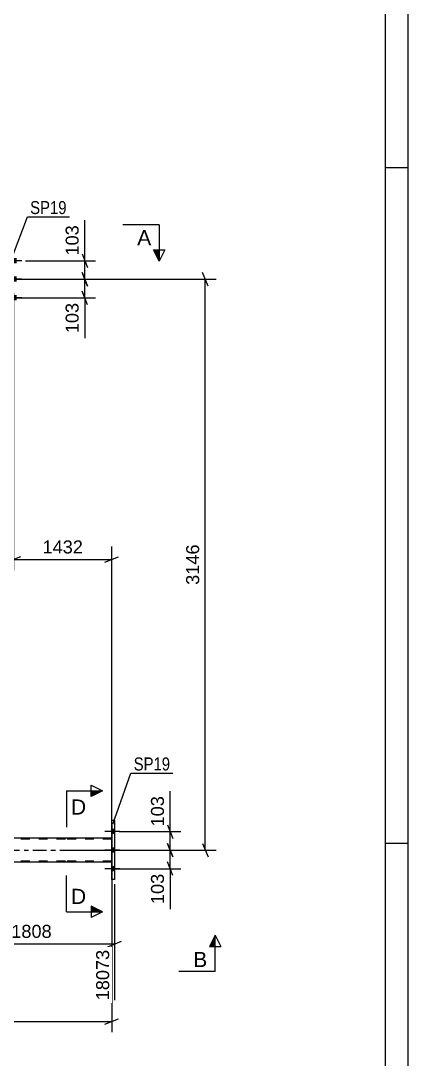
# Model space of a CAD drawing. Header units: millimetres. Extents: x 0 to 841, y 0 to 594.
# Drawn here: x 755.6 to 841, y 250.4 to 479.4 of the extents above; entities that cross this region are included whole.
import ezdxf

# ---------------------------------------------------------------- set-up
doc = ezdxf.new("R2010")
doc.units = ezdxf.units.MM
doc.linetypes.add('DXK_LINE_DOT2', pattern=[3.9198, 1.9599, -1.9599])
doc.linetypes.add('DXK_LINE_DOT3', pattern=[5.9187, 2.979, -0.9799, 0.9799, -0.9799])
doc.styles.add('Arial', font='ARIAL.TTF', dxfattribs={"height": 0.2})
doc.styles.add('Arial Narrow', font='ARIALN.TTF', dxfattribs={"height": 0.2})

# ---------------------------------------------------------------- blocks, each defined once
blk = doc.blocks.new('Unknown-203723749-1133')
at = {"color": 5, "linetype": 'Continuous'}
for p, q in [((841, 0), (841, 594)), ((836, 5), (836, 589)), ((841, 447), (836, 447)), ((841, 298), (836, 298))]:
    blk.add_line(p, q, dxfattribs=at)
blk = doc.blocks.new('Part-203723749-4756 - 4631')
at = {"color": 7, "linetype": 'DXK_LINE_DOT2'}
for p, q in [((765.41, 298.94), (89.84, 298.94)), ((775.63, 298.94), (765.51, 298.94)), ((775.63, 299.18), (775.63, 293.9)), ((765.41, 294.14), (89.08, 294.14)), ((775.63, 294.14), (765.51, 294.14))]:
    blk.add_line(p, q, dxfattribs=at)
at = {"color": 2, "linetype": 'Continuous'}
for p, q in [((765.41, 299.18), (665.23, 299.18)), ((775.63, 299.18), (765.51, 299.18)), ((765.41, 293.9), (665.23, 293.9)), ((775.63, 293.9), (765.51, 293.9))]:
    blk.add_line(p, q, dxfattribs=at)
at = {"color": 7, "linetype": 'DXK_LINE_DOT3'}
for p, q in [((89.46, 296.54), (765.41, 296.54)), ((765.51, 296.54), (775.63, 296.54))]:
    blk.add_line(p, q, dxfattribs=at)
blk = doc.blocks.new('Bolt-203723749-4795 - 4631')
at = {"linetype": 'Continuous'}
for points in [[(775.63, 301.08), (775.63, 300.2), (776.27, 300.2), (776.27, 301.08)], [(775.63, 301.08), (775.63, 300.2), (776.27, 300.2), (776.27, 301.08)], [(775.63, 301.08), (775.63, 300.2), (776.27, 300.2), (776.27, 301.08)], [(775.63, 296.98), (775.63, 296.1), (776.27, 296.1), (776.27, 296.98)], [(775.63, 296.98), (775.63, 296.1), (776.27, 296.1), (776.27, 296.98)], [(775.63, 292.88), (775.63, 292), (776.27, 292), (776.27, 292.88)], [(775.63, 292.88), (775.63, 292), (776.27, 292), (776.27, 292.88)], [(775.63, 292.88), (775.63, 292), (776.27, 292), (776.27, 292.88)]]:
    blk.add_hatch(color=1, dxfattribs=at).paths.add_polyline_path(points)
at = {"color": 1, "linetype": 'Continuous'}
for p, q in [((777.43, 300.64), (774.11, 300.64)), ((777.43, 300.64), (774.11, 300.64)), ((777.43, 300.64), (774.11, 300.64)), ((776.27, 301.08), (775.63, 301.08)), ((776.27, 301.08), (775.63, 301.08)), ((776.27, 301.08), (775.63, 301.08)), ((776.27, 300.2), (775.63, 300.2)), ((776.27, 300.2), (775.63, 300.2)), ((776.27, 300.2), (775.63, 300.2)), ((777.43, 296.54), (774.11, 296.54)), ((777.43, 296.54), (774.11, 296.54)), ((776.27, 296.98), (775.63, 296.98)), ((776.27, 296.98), (775.63, 296.98)), ((776.27, 296.1), (775.63, 296.1)), ((776.27, 296.1), (775.63, 296.1)), ((777.43, 292.44), (774.11, 292.44)), ((777.43, 292.44), (774.11, 292.44)), ((777.43, 292.44), (774.11, 292.44)), ((776.27, 292.88), (775.63, 292.88)), ((776.27, 292.88), (775.63, 292.88)), ((776.27, 292.88), (775.63, 292.88)), ((776.27, 292), (775.63, 292)), ((776.27, 292), (775.63, 292)), ((776.27, 292), (775.63, 292))]:
    blk.add_line(p, q, dxfattribs=at)
blk = doc.blocks.new('Bolt-203723749-4892 - 4631')
at = {"linetype": 'Continuous'}
for points in [[(754.01, 426.94), (754.01, 426.06), (754.65, 426.06), (754.65, 426.94)], [(754.01, 426.94), (754.01, 426.06), (754.65, 426.06), (754.65, 426.94)], [(754.01, 426.94), (754.01, 426.06), (754.65, 426.06), (754.65, 426.94)], [(754.01, 422.84), (754.01, 421.96), (754.65, 421.96), (754.65, 422.84)], [(754.01, 422.84), (754.01, 421.96), (754.65, 421.96), (754.65, 422.84)], [(754.01, 418.74), (754.01, 417.86), (754.65, 417.86), (754.65, 418.74)], [(754.01, 418.74), (754.01, 417.86), (754.65, 417.86), (754.65, 418.74)], [(754.01, 418.74), (754.01, 417.86), (754.65, 417.86), (754.65, 418.74)]]:
    blk.add_hatch(color=1, dxfattribs=at).paths.add_polyline_path(points)
at = {"color": 1, "linetype": 'Continuous'}
for p, q in [((755.81, 426.5), (752.49, 426.5)), ((755.81, 426.5), (752.49, 426.5)), ((755.81, 426.5), (752.49, 426.5)), ((754.65, 426.94), (754.01, 426.94)), ((754.65, 426.94), (754.01, 426.94)), ((754.65, 426.94), (754.01, 426.94)), ((754.65, 426.06), (754.01, 426.06)), ((754.65, 426.06), (754.01, 426.06)), ((754.65, 426.06), (754.01, 426.06)), ((755.81, 422.4), (752.49, 422.4)), ((755.81, 422.4), (752.49, 422.4)), ((754.65, 422.84), (754.01, 422.84)), ((754.65, 422.84), (754.01, 422.84)), ((754.65, 421.96), (754.01, 421.96)), ((754.65, 421.96), (754.01, 421.96)), ((755.81, 418.3), (752.49, 418.3)), ((755.81, 418.3), (752.49, 418.3)), ((755.81, 418.3), (752.49, 418.3)), ((754.65, 418.74), (754.01, 418.74)), ((754.65, 418.74), (754.01, 418.74)), ((754.65, 418.74), (754.01, 418.74)), ((754.65, 417.86), (754.01, 417.86)), ((754.65, 417.86), (754.01, 417.86)), ((754.65, 417.86), (754.01, 417.86))]:
    blk.add_line(p, q, dxfattribs=at)
blk = doc.blocks.new('Part-203723749-4905 - 4631')
at = {"color": 2, "linetype": 'Continuous'}
for p, q in [((775.63, 290.04), (775.63, 303.04)), ((776.27, 303.04), (775.63, 303.04)), ((776.27, 303.04), (776.27, 290.04)), ((776.27, 290.04), (775.63, 290.04))]:
    blk.add_line(p, q, dxfattribs=at)
blk = doc.blocks.new('StraightDimension-203723749-5641 - 4631')
at = {"color": 7, "linetype": 'Continuous'}
for p, q in [((796.86, 420.9), (795.66, 423.9)), ((705.07, 422.4), (798.66, 422.4)), ((796.26, 296.54), (796.26, 422.4)), ((795.66, 298.04), (796.86, 295.04)), ((765.16, 296.54), (798.66, 296.54))]:
    blk.add_line(p, q, dxfattribs=at)
at = {"color": 0}
blk.add_wipeout([(795.51, 364.52), (791.31, 364.52), (791.31, 354.43), (795.51, 354.43)], dxfattribs=at)
at = {"color": 3, "style": 'Arial'}
blk.add_text('3146', height=2.865, rotation=90.0002, dxfattribs=at).set_placement((794.91, 355.03))
blk = doc.blocks.new('StraightDimension-203723749-6091 - 4631')
at = {"color": 7, "linetype": 'Continuous'}
for p, q in [((787.9, 298.04), (789.1, 295.04)), ((777.27, 296.54), (790.9, 296.54)), ((788.5, 292.44), (788.5, 296.54)), ((789.1, 290.94), (787.9, 293.94)), ((775.87, 292.44), (790.9, 292.44))]:
    blk.add_line(p, q, dxfattribs=at)
at = {"color": 0}
blk.add_wipeout([(787.75, 291.92), (783.55, 291.92), (783.55, 284.05), (787.75, 284.05)], dxfattribs=at)
at = {"color": 7, "linetype": 'Continuous'}
blk.add_line((788.5, 292.44), (788.5, 283.52), dxfattribs=at)
blk.add_line((788.5, 292.44), (788.5, 283.52), dxfattribs=at)
at = {"color": 3, "style": 'Arial'}
blk.add_text('103', height=2.865, rotation=90.0002, dxfattribs=at).set_placement((787.15, 284.65))
blk = doc.blocks.new('StraightDimension-203723749-6058 - 4631')
at = {"color": 7, "linetype": 'Continuous'}
for p, q in [((775.63, 302.04), (775.63, 256.38)), ((36.69, 258.78), (775.63, 258.78)), ((774.13, 258.18), (777.13, 259.38))]:
    blk.add_line(p, q, dxfattribs=at)
blk = doc.blocks.new('StraightDimension-203723749-5095 - 4631')
at = {"color": 7, "linetype": 'Continuous'}
for p, q in [((756.64, 426.5), (772.09, 426.5)), ((769.09, 428), (770.29, 425)), ((769.69, 422.4), (769.69, 426.5)), ((770.29, 420.9), (769.09, 423.9)), ((755.65, 422.4), (772.09, 422.4))]:
    blk.add_line(p, q, dxfattribs=at)
at = {"color": 0}
blk.add_wipeout([(768.94, 434.9), (764.74, 434.9), (764.74, 427.03), (768.94, 427.03)], dxfattribs=at)
at = {"color": 7, "linetype": 'Continuous'}
blk.add_line((769.69, 426.5), (769.69, 435.42), dxfattribs=at)
blk.add_line((769.69, 426.5), (769.69, 435.42), dxfattribs=at)
at = {"color": 3, "style": 'Arial'}
blk.add_text('103', height=2.865, rotation=90.0002, dxfattribs=at).set_placement((768.34, 427.63))
blk = doc.blocks.new('StraightDimension-203723749-5103 - 4631')
at = {"color": 7, "linetype": 'Continuous'}
for p, q in [((769.09, 423.9), (770.29, 420.9)), ((755.65, 422.4), (772.09, 422.4)), ((769.69, 418.3), (769.69, 422.4)), ((770.29, 416.8), (769.09, 419.8)), ((754.25, 418.3), (772.09, 418.3))]:
    blk.add_line(p, q, dxfattribs=at)
at = {"color": 0}
blk.add_wipeout([(768.94, 417.78), (764.74, 417.78), (764.74, 409.91), (768.94, 409.91)], dxfattribs=at)
at = {"color": 7, "linetype": 'Continuous'}
blk.add_line((769.69, 418.3), (769.69, 409.38), dxfattribs=at)
blk.add_line((769.69, 418.3), (769.69, 409.38), dxfattribs=at)
at = {"color": 3, "style": 'Arial'}
blk.add_text('103', height=2.865, rotation=90.0002, dxfattribs=at).set_placement((768.34, 410.51))
blk = doc.blocks.new('StraightDimension-203723749-5652 - 4631')
at = {"color": 7, "linetype": 'Continuous'}
for p, q in [((739.61, 298.18), (739.61, 263.43)), ((776.27, 289.04), (776.27, 263.43)), ((741.11, 276.45), (738.11, 275.25)), ((739.61, 275.85), (776.27, 275.85)), ((774.77, 275.25), (777.77, 276.45))]:
    blk.add_line(p, q, dxfattribs=at)
at = {"color": 0}
blk.add_wipeout([(762.99, 276.6), (762.99, 280.8), (752.89, 280.8), (752.89, 276.6)], dxfattribs=at)
at = {"color": 0, "linetype": 'Continuous'}
blk.add_wipeout([(775.67, 275.15), (771.47, 275.15), (771.47, 262.83), (775.67, 262.83)], dxfattribs=at)
at = {"color": 3, "style": 'Arial'}
blk.add_text('1808', height=2.865, dxfattribs=at).set_placement((753.49, 277.2))
at = {"color": 3, "linetype": 'Continuous', "style": 'Arial'}
blk.add_text('18073', height=2.865, rotation=90.0002, dxfattribs=at).set_placement((775.07, 263.43))
blk = doc.blocks.new('StraightDimension-203723749-6080 - 4631')
at = {"color": 7, "linetype": 'Continuous'}
for p, q in [((754.01, 419.4), (754.01, 358.2)), ((775.63, 300.18), (775.63, 363.45)), ((755.51, 361.2), (752.51, 360)), ((754.01, 360.6), (775.63, 360.6)), ((774.13, 360), (777.13, 361.2))]:
    blk.add_line(p, q, dxfattribs=at)
at = {"color": 0}
blk.add_wipeout([(769.87, 361.35), (769.87, 365.55), (759.78, 365.55), (759.78, 361.35)], dxfattribs=at)
at = {"color": 3, "style": 'Arial'}
blk.add_text('1432', height=2.865, dxfattribs=at).set_placement((760.38, 361.95))
blk = doc.blocks.new('StraightDimension-203723749-6098 - 4631')
at = {"color": 7, "linetype": 'Continuous'}
for p, q in [((777.27, 300.64), (790.9, 300.64)), ((787.9, 302.14), (789.1, 299.14)), ((788.5, 296.54), (788.5, 300.64)), ((789.1, 295.04), (787.9, 298.04)), ((777.27, 296.54), (790.9, 296.54))]:
    blk.add_line(p, q, dxfattribs=at)
at = {"color": 0}
blk.add_wipeout([(787.75, 309.04), (783.55, 309.04), (783.55, 301.17), (787.75, 301.17)], dxfattribs=at)
at = {"color": 7, "linetype": 'Continuous'}
blk.add_line((788.5, 300.64), (788.5, 309.57), dxfattribs=at)
blk.add_line((788.5, 300.64), (788.5, 309.57), dxfattribs=at)
at = {"color": 3, "style": 'Arial'}
blk.add_text('103', height=2.865, rotation=90.0002, dxfattribs=at).set_placement((787.15, 301.77))
blk = doc.blocks.new('Mark-203723749-4883 - 4631')
at = {"color": 0}
blk.add_wipeout([(765.69, 436.78), (765.69, 439.78), (757.65, 439.78), (757.65, 436.78)], dxfattribs=at)
blk.add_wipeout([(765.69, 436.78), (765.69, 439.78), (757.65, 439.78), (757.65, 436.78)], dxfattribs=at)
at = {"color": 30, "linetype": 'Continuous'}
for p, q in [((754.01, 428.04), (757.05, 436.18)), ((757.05, 436.18), (766.29, 436.18))]:
    blk.add_line(p, q, dxfattribs=at)
at = {"color": 3, "style": 'Arial Narrow'}
blk.add_text('SP19', height=2.863, dxfattribs=at).set_placement((757.65, 436.78))
blk = doc.blocks.new('Mark-203723749-4901 - 4631')
at = {"color": 0}
blk.add_wipeout([(788.51, 314.11), (788.51, 317.11), (780.47, 317.11), (780.47, 314.11)], dxfattribs=at)
blk.add_wipeout([(788.51, 314.11), (788.51, 317.11), (780.47, 317.11), (780.47, 314.11)], dxfattribs=at)
at = {"color": 30, "linetype": 'Continuous'}
for p, q in [((775.85, 302.3), (779.87, 313.51)), ((779.87, 313.51), (789.11, 313.51))]:
    blk.add_line(p, q, dxfattribs=at)
at = {"color": 3, "style": 'Arial Narrow'}
blk.add_text('SP19', height=2.863, dxfattribs=at).set_placement((780.47, 314.11))
blk = doc.blocks.new('SectionMark-203723749-6261 - 4631')
at = {"color": 6, "linetype": 'Continuous'}
for p, q in [((798.45, 269.76), (798.45, 277.76)), ((798.45, 277.76), (799.7, 275.26))]:
    blk.add_line(p, q, dxfattribs=at)
at = {"color": 0, "linetype": 'Continuous'}
blk.add_wipeout([(796.7, 270.76), (796.7, 274.26), (793.59, 274.26), (793.59, 270.76)], dxfattribs=at)
at = {"linetype": 'Continuous'}
blk.add_hatch(color=6, dxfattribs=at).paths.add_polyline_path([(798.45, 275.26), (797.2, 275.26), (798.45, 277.76)])
at = {"color": 6, "linetype": 'Continuous'}
for p, q in [((798.45, 277.76), (797.2, 275.26)), ((797.2, 275.26), (799.7, 275.26)), ((798.45, 269.76), (790.45, 269.76))]:
    blk.add_line(p, q, dxfattribs=at)
at = {"color": 3, "linetype": 'Continuous', "style": 'Arial'}
blk.add_text('B', height=3.34, dxfattribs=at).set_placement((793.59, 270.76))
blk = doc.blocks.new('SectionMark-203723749-6253 - 4631')
at = {"color": 6, "linetype": 'Continuous'}
for p in [(786.1, 434.4), (787.35, 428.9)]:
    blk.add_line(p, (786.1, 426.4), dxfattribs=at)
at = {"color": 0, "linetype": 'Continuous'}
blk.add_wipeout([(784.35, 429.9), (784.35, 433.4), (781.24, 433.4), (781.24, 429.9)], dxfattribs=at)
at = {"linetype": 'Continuous'}
blk.add_hatch(color=6, dxfattribs=at).paths.add_polyline_path([(784.85, 428.9), (786.1, 428.9), (786.1, 426.4)])
at = {"color": 6, "linetype": 'Continuous'}
for p, q in [((786.1, 434.4), (778.1, 434.4)), ((784.85, 428.9), (787.35, 428.9)), ((786.1, 426.4), (784.85, 428.9))]:
    blk.add_line(p, q, dxfattribs=at)
at = {"color": 3, "linetype": 'Continuous', "style": 'Arial'}
blk.add_text('A', height=3.34, dxfattribs=at).set_placement((781.24, 429.9))
blk = doc.blocks.new('SectionMark-203723749-6255 - 4631')
at = {"color": 6, "linetype": 'Continuous'}
for p, q in [((765.63, 309.63), (773.63, 309.63)), ((771.13, 310.88), (773.63, 309.63)), ((765.63, 282.92), (773.63, 282.92)), ((773.63, 282.92), (771.13, 281.67))]:
    blk.add_line(p, q, dxfattribs=at)
at = {"color": 0, "linetype": 'Continuous'}
for points in [[(770, 304.38), (770, 307.88), (766.63, 307.88), (766.63, 304.38)], [(770, 284.67), (770, 288.17), (766.63, 288.17), (766.63, 284.67)]]:
    blk.add_wipeout(points, dxfattribs=at)
at = {"linetype": 'Continuous'}
for points in [[(771.13, 308.38), (771.13, 309.63), (773.63, 309.63)], [(771.13, 282.92), (771.13, 284.17), (773.63, 282.92)]]:
    blk.add_hatch(color=6, dxfattribs=at).paths.add_polyline_path(points)
at = {"color": 6, "linetype": 'Continuous'}
for p, q in [((765.63, 309.63), (765.63, 301.63)), ((771.13, 308.38), (771.13, 310.88)), ((773.63, 309.63), (771.13, 308.38)), ((765.63, 282.92), (765.63, 290.92)), ((773.63, 282.92), (771.13, 284.17)), ((771.13, 284.17), (771.13, 281.67))]:
    blk.add_line(p, q, dxfattribs=at)
at = {"color": 3, "linetype": 'Continuous', "style": 'Arial'}
for p in [(766.63, 304.38), (766.63, 284.67)]:
    blk.add_text('D', height=3.34, dxfattribs=at).set_placement(p)

msp = doc.modelspace()

# ---------------------------------------------------------------- block references
for name in ['Unknown-203723749-1133', 'Bolt-203723749-4892 - 4631', 'Part-203723749-4905 - 4631', 'Bolt-203723749-4795 - 4631', 'Part-203723749-4756 - 4631']:
    msp.add_blockref(name, (0, 0))

# ---------------------------------------------------------------- next in the draw order: block references
msp.add_blockref('StraightDimension-203723749-5641 - 4631', (0, 0))

# ---------------------------------------------------------------- next in the draw order: block references
for name in ['StraightDimension-203723749-5095 - 4631', 'StraightDimension-203723749-6091 - 4631']:
    msp.add_blockref(name, (0, 0))

# ---------------------------------------------------------------- next in the draw order: block references
for name in ['Mark-203723749-4883 - 4631', 'StraightDimension-203723749-6058 - 4631']:
    msp.add_blockref(name, (0, 0))

# ---------------------------------------------------------------- next in the draw order: block references
for name in ['SectionMark-203723749-6253 - 4631', 'StraightDimension-203723749-5103 - 4631', 'StraightDimension-203723749-5652 - 4631']:
    msp.add_blockref(name, (0, 0))

# ---------------------------------------------------------------- next in the draw order: block references
for name in ['StraightDimension-203723749-6080 - 4631', 'SectionMark-203723749-6261 - 4631']:
    msp.add_blockref(name, (0, 0))

# ---------------------------------------------------------------- next in the draw order: block references
for name in ['SectionMark-203723749-6255 - 4631', 'StraightDimension-203723749-6098 - 4631']:
    msp.add_blockref(name, (0, 0))

# ---------------------------------------------------------------- next in the draw order: block references
msp.add_blockref('Mark-203723749-4901 - 4631', (0, 0))

doc.saveas('drawing.dxf')
